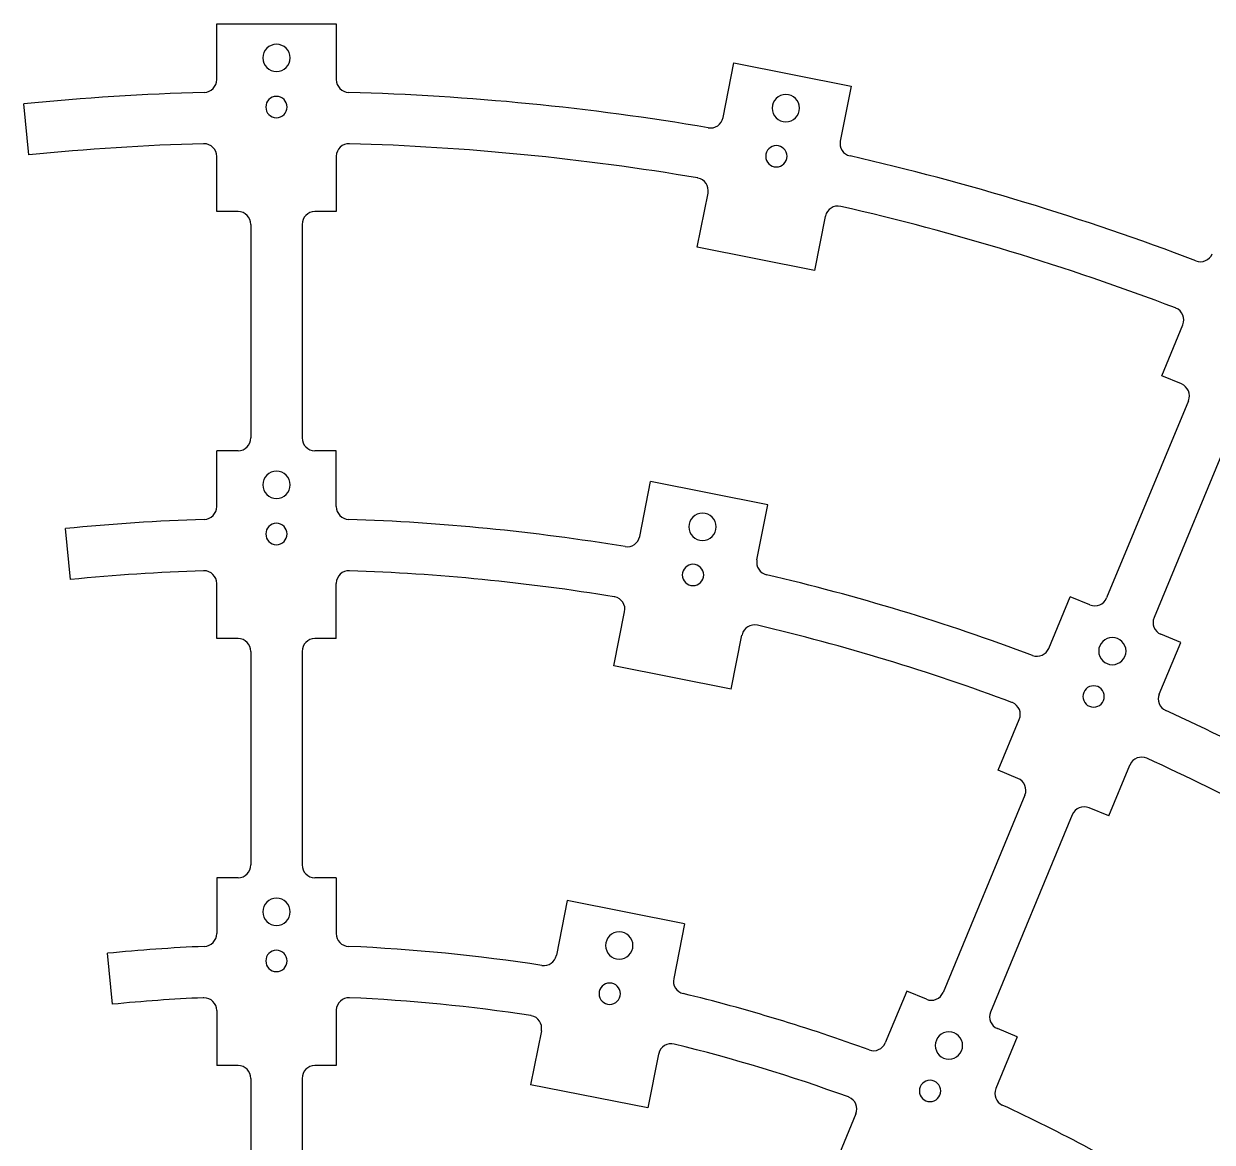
# Model space of a CAD drawing. Header units: millimetres. Extents: x -62 to 273, y 1 to 296.
# Drawn here: x -62.2 to 76.9, y 165.3 to 296.2 of the extents above; entities that cross this region are included whole.
import ezdxf

# ---------------------------------------------------------------- set-up
doc = ezdxf.new("R2010")
doc.units = ezdxf.units.MM
doc.header["$MEASUREMENT"] = 0

# ---------------------------------------------------------------- blocks, each defined once
blk = doc.blocks.new('block 2')
at = {"color": 7, "lineweight": 25, "true_color": 0xffffff}
blk.add_open_spline([(-33.91, 286.49), (-33.91, 287.18), (-33.35, 287.74), (-32.66, 287.74), (-31.97, 287.74), (-31.41, 287.18), (-31.41, 286.49), (-31.41, 285.8), (-31.97, 285.24), (-32.66, 285.24), (-33.35, 285.24), (-33.91, 285.8), (-33.91, 286.49), (-33.91, 286.49), (-33.91, 286.49), (-33.91, 286.49)], degree=3, knots=[0, 0, 0, 0, 1, 1, 1, 2, 2, 2, 3, 3, 3, 4, 4, 4, 5, 5, 5, 5], dxfattribs=at)
blk = doc.blocks.new('block 3')
at = {"color": 7, "lineweight": 25, "true_color": 0xffffff}
blk.add_open_spline([(-34.26, 292.24), (-34.26, 293.13), (-33.55, 293.84), (-32.66, 293.84), (-31.78, 293.84), (-31.06, 293.13), (-31.06, 292.24), (-31.06, 291.36), (-31.78, 290.64), (-32.66, 290.64), (-33.55, 290.64), (-34.26, 291.36), (-34.26, 292.24), (-34.26, 292.24), (-34.26, 292.24), (-34.26, 292.24)], degree=3, knots=[0, 0, 0, 0, 1, 1, 1, 2, 2, 2, 3, 3, 3, 4, 4, 4, 5, 5, 5, 5], dxfattribs=at)
blk = doc.blocks.new('block 16')
at = {"color": 7, "lineweight": 25, "true_color": 0xffffff}
blk.add_open_spline([(24.62, 280.73), (24.62, 281.42), (25.17, 281.98), (25.87, 281.98), (26.56, 281.98), (27.12, 281.42), (27.12, 280.73), (27.12, 280.04), (26.56, 279.48), (25.87, 279.48), (25.17, 279.48), (24.62, 280.04), (24.62, 280.73), (24.62, 280.73), (24.62, 280.73), (24.62, 280.73)], degree=3, knots=[0, 0, 0, 0, 1, 1, 1, 2, 2, 2, 3, 3, 3, 4, 4, 4, 5, 5, 5, 5], dxfattribs=at)
blk = doc.blocks.new('block 17')
at = {"color": 7, "lineweight": 25, "true_color": 0xffffff}
blk.add_open_spline([(25.39, 286.37), (25.39, 287.25), (26.1, 287.97), (26.99, 287.97), (27.87, 287.97), (28.59, 287.25), (28.59, 286.37), (28.59, 285.48), (27.87, 284.77), (26.99, 284.77), (26.1, 284.77), (25.39, 285.48), (25.39, 286.37), (25.39, 286.37), (25.39, 286.37), (25.39, 286.37)], degree=3, knots=[0, 0, 0, 0, 1, 1, 1, 2, 2, 2, 3, 3, 3, 4, 4, 4, 5, 5, 5, 5], dxfattribs=at)
blk = doc.blocks.new('block 18')
at = {"color": 7, "lineweight": 25, "true_color": 0xffffff}
blk.add_open_spline([(-33.91, 236.49), (-33.91, 237.18), (-33.35, 237.74), (-32.66, 237.74), (-31.97, 237.74), (-31.41, 237.18), (-31.41, 236.49), (-31.41, 235.8), (-31.97, 235.24), (-32.66, 235.24), (-33.35, 235.24), (-33.91, 235.8), (-33.91, 236.49), (-33.91, 236.49), (-33.91, 236.49), (-33.91, 236.49)], degree=3, knots=[0, 0, 0, 0, 1, 1, 1, 2, 2, 2, 3, 3, 3, 4, 4, 4, 5, 5, 5, 5], dxfattribs=at)
blk = doc.blocks.new('block 19')
at = {"color": 7, "lineweight": 25, "true_color": 0xffffff}
blk.add_open_spline([(-34.26, 242.24), (-34.26, 243.13), (-33.55, 243.84), (-32.66, 243.84), (-31.78, 243.84), (-31.06, 243.13), (-31.06, 242.24), (-31.06, 241.36), (-31.78, 240.64), (-32.66, 240.64), (-33.55, 240.64), (-34.26, 241.36), (-34.26, 242.24), (-34.26, 242.24), (-34.26, 242.24), (-34.26, 242.24)], degree=3, knots=[0, 0, 0, 0, 1, 1, 1, 2, 2, 2, 3, 3, 3, 4, 4, 4, 5, 5, 5, 5], dxfattribs=at)
blk = doc.blocks.new('block 30')
at = {"color": 7, "lineweight": 25, "true_color": 0xffffff}
blk.add_open_spline([(61.76, 217.46), (61.76, 218.15), (62.32, 218.71), (63.01, 218.71), (63.7, 218.71), (64.26, 218.15), (64.26, 217.46), (64.26, 216.77), (63.7, 216.21), (63.01, 216.21), (62.32, 216.21), (61.76, 216.77), (61.76, 217.46), (61.76, 217.46), (61.76, 217.46), (61.76, 217.46)], degree=3, knots=[0, 0, 0, 0, 1, 1, 1, 2, 2, 2, 3, 3, 3, 4, 4, 4, 5, 5, 5, 5], dxfattribs=at)
blk = doc.blocks.new('block 31')
at = {"color": 7, "lineweight": 25, "true_color": 0xffffff}
blk.add_open_spline([(63.61, 222.78), (63.61, 223.66), (64.33, 224.38), (65.21, 224.38), (66.09, 224.38), (66.81, 223.66), (66.81, 222.78), (66.81, 221.89), (66.09, 221.18), (65.21, 221.18), (64.33, 221.18), (63.61, 221.89), (63.61, 222.78), (63.61, 222.78), (63.61, 222.78), (63.61, 222.78)], degree=3, knots=[0, 0, 0, 0, 1, 1, 1, 2, 2, 2, 3, 3, 3, 4, 4, 4, 5, 5, 5, 5], dxfattribs=at)
blk = doc.blocks.new('block 32')
at = {"color": 7, "lineweight": 25, "true_color": 0xffffff}
blk.add_open_spline([(14.86, 231.69), (14.86, 232.38), (15.42, 232.94), (16.11, 232.94), (16.8, 232.94), (17.36, 232.38), (17.36, 231.69), (17.36, 231), (16.8, 230.44), (16.11, 230.44), (15.42, 230.44), (14.86, 231), (14.86, 231.69), (14.86, 231.69), (14.86, 231.69), (14.86, 231.69)], degree=3, knots=[0, 0, 0, 0, 1, 1, 1, 2, 2, 2, 3, 3, 3, 4, 4, 4, 5, 5, 5, 5], dxfattribs=at)
blk = doc.blocks.new('block 33')
at = {"color": 7, "lineweight": 25, "true_color": 0xffffff}
blk.add_open_spline([(15.63, 237.33), (15.63, 238.21), (16.35, 238.93), (17.23, 238.93), (18.12, 238.93), (18.83, 238.21), (18.83, 237.33), (18.83, 236.45), (18.12, 235.73), (17.23, 235.73), (16.35, 235.73), (15.63, 236.45), (15.63, 237.33), (15.63, 237.33), (15.63, 237.33), (15.63, 237.33)], degree=3, knots=[0, 0, 0, 0, 1, 1, 1, 2, 2, 2, 3, 3, 3, 4, 4, 4, 5, 5, 5, 5], dxfattribs=at)
blk = doc.blocks.new('block 34')
at = {"color": 7, "lineweight": 25, "true_color": 0xffffff}
blk.add_open_spline([(-33.91, 186.49), (-33.91, 187.18), (-33.35, 187.74), (-32.66, 187.74), (-31.97, 187.74), (-31.41, 187.18), (-31.41, 186.49), (-31.41, 185.8), (-31.97, 185.24), (-32.66, 185.24), (-33.35, 185.24), (-33.91, 185.8), (-33.91, 186.49), (-33.91, 186.49), (-33.91, 186.49), (-33.91, 186.49)], degree=3, knots=[0, 0, 0, 0, 1, 1, 1, 2, 2, 2, 3, 3, 3, 4, 4, 4, 5, 5, 5, 5], dxfattribs=at)
blk = doc.blocks.new('block 35')
at = {"color": 7, "lineweight": 25, "true_color": 0xffffff}
blk.add_open_spline([(-34.26, 192.24), (-34.26, 193.13), (-33.55, 193.84), (-32.66, 193.84), (-31.78, 193.84), (-31.06, 193.13), (-31.06, 192.24), (-31.06, 191.36), (-31.78, 190.64), (-32.66, 190.64), (-33.55, 190.64), (-34.26, 191.36), (-34.26, 192.24), (-34.26, 192.24), (-34.26, 192.24), (-34.26, 192.24)], degree=3, knots=[0, 0, 0, 0, 1, 1, 1, 2, 2, 2, 3, 3, 3, 4, 4, 4, 5, 5, 5, 5], dxfattribs=at)
blk = doc.blocks.new('block 46')
at = {"color": 7, "lineweight": 25, "true_color": 0xffffff}
blk.add_open_spline([(42.62, 171.27), (42.62, 171.96), (43.18, 172.52), (43.87, 172.52), (44.57, 172.52), (45.12, 171.96), (45.12, 171.27), (45.12, 170.58), (44.57, 170.02), (43.87, 170.02), (43.18, 170.02), (42.62, 170.58), (42.62, 171.27), (42.62, 171.27), (42.62, 171.27), (42.62, 171.27)], degree=3, knots=[0, 0, 0, 0, 1, 1, 1, 2, 2, 2, 3, 3, 3, 4, 4, 4, 5, 5, 5, 5], dxfattribs=at)
blk = doc.blocks.new('block 47')
at = {"color": 7, "lineweight": 25, "true_color": 0xffffff}
blk.add_open_spline([(44.48, 176.58), (44.48, 177.47), (45.19, 178.18), (46.08, 178.18), (46.96, 178.18), (47.68, 177.47), (47.68, 176.58), (47.68, 175.7), (46.96, 174.98), (46.08, 174.98), (45.19, 174.98), (44.48, 175.7), (44.48, 176.58), (44.48, 176.58), (44.48, 176.58), (44.48, 176.58)], degree=3, knots=[0, 0, 0, 0, 1, 1, 1, 2, 2, 2, 3, 3, 3, 4, 4, 4, 5, 5, 5, 5], dxfattribs=at)
blk = doc.blocks.new('block 48')
at = {"color": 7, "lineweight": 25, "true_color": 0xffffff}
blk.add_open_spline([(5.11, 182.65), (5.11, 183.34), (5.67, 183.9), (6.36, 183.9), (7.05, 183.9), (7.61, 183.34), (7.61, 182.65), (7.61, 181.96), (7.05, 181.4), (6.36, 181.4), (5.67, 181.4), (5.11, 181.96), (5.11, 182.65), (5.11, 182.65), (5.11, 182.65), (5.11, 182.65)], degree=3, knots=[0, 0, 0, 0, 1, 1, 1, 2, 2, 2, 3, 3, 3, 4, 4, 4, 5, 5, 5, 5], dxfattribs=at)
blk = doc.blocks.new('block 49')
at = {"color": 7, "lineweight": 25, "true_color": 0xffffff}
blk.add_open_spline([(5.88, 188.29), (5.88, 189.17), (6.59, 189.89), (7.48, 189.89), (8.36, 189.89), (9.08, 189.17), (9.08, 188.29), (9.08, 187.41), (8.36, 186.69), (7.48, 186.69), (6.59, 186.69), (5.88, 187.41), (5.88, 188.29), (5.88, 188.29), (5.88, 188.29), (5.88, 188.29)], degree=3, knots=[0, 0, 0, 0, 1, 1, 1, 2, 2, 2, 3, 3, 3, 4, 4, 4, 5, 5, 5, 5], dxfattribs=at)
blk = doc.blocks.new('block 60')
at = {"color": 7, "lineweight": 25, "true_color": 0xffffff}
blk.add_lwpolyline([(74.11, 252.1), (64.54, 229)], dxfattribs=at)
blk = doc.blocks.new('block 61')
at = {"color": 7, "lineweight": 25, "true_color": 0xffffff}
blk.add_lwpolyline([(73.3, 254.06), (70.99, 255.02)], dxfattribs=at)
blk = doc.blocks.new('block 62')
at = {"color": 7, "lineweight": 25, "true_color": 0xffffff}
blk.add_lwpolyline([(70.99, 255.02), (73.46, 260.99)], dxfattribs=at)
blk = doc.blocks.new('block 63')
at = {"color": 7, "lineweight": 25, "true_color": 0xffffff}
blk.add_lwpolyline([(31.6, 273.68), (30.34, 267.35)], dxfattribs=at)
blk = doc.blocks.new('block 64')
at = {"color": 7, "lineweight": 25, "true_color": 0xffffff}
blk.add_lwpolyline([(30.34, 267.35), (16.61, 270.08)], dxfattribs=at)
blk = doc.blocks.new('block 65')
at = {"color": 7, "lineweight": 25, "true_color": 0xffffff}
blk.add_lwpolyline([(16.61, 270.08), (17.87, 276.42)], dxfattribs=at)
blk = doc.blocks.new('block 66')
at = {"color": 7, "lineweight": 25, "true_color": 0xffffff}
blk.add_lwpolyline([(-25.66, 280.7), (-25.66, 274.24)], dxfattribs=at)
blk = doc.blocks.new('block 67')
at = {"color": 7, "lineweight": 25, "true_color": 0xffffff}
blk.add_lwpolyline([(-25.66, 274.24), (-28.16, 274.24)], dxfattribs=at)
blk = doc.blocks.new('block 68')
at = {"color": 7, "lineweight": 25, "true_color": 0xffffff}
blk.add_lwpolyline([(-29.66, 272.74), (-29.66, 247.74)], dxfattribs=at)
blk = doc.blocks.new('block 69')
at = {"color": 7, "lineweight": 25, "true_color": 0xffffff}
blk.add_lwpolyline([(-25.66, 246.24), (-28.16, 246.24)], dxfattribs=at)
blk = doc.blocks.new('block 70')
at = {"color": 7, "lineweight": 25, "true_color": 0xffffff}
blk.add_lwpolyline([(-25.66, 239.7), (-25.66, 246.24)], dxfattribs=at)
blk = doc.blocks.new('block 71')
at = {"color": 7, "lineweight": 25, "true_color": 0xffffff}
blk.add_lwpolyline([(9.87, 236.2), (11.15, 242.62)], dxfattribs=at)
blk = doc.blocks.new('block 72')
at = {"color": 7, "lineweight": 25, "true_color": 0xffffff}
blk.add_lwpolyline([(24.88, 239.89), (11.15, 242.62)], dxfattribs=at)
blk = doc.blocks.new('block 73')
at = {"color": 7, "lineweight": 25, "true_color": 0xffffff}
blk.add_lwpolyline([(23.6, 233.47), (24.88, 239.89)], dxfattribs=at)
blk = doc.blocks.new('block 74')
at = {"color": 7, "lineweight": 25, "true_color": 0xffffff}
blk.add_lwpolyline([(57.77, 223.1), (60.27, 229.15)], dxfattribs=at)
blk = doc.blocks.new('block 75')
at = {"color": 7, "lineweight": 25, "true_color": 0xffffff}
blk.add_lwpolyline([(62.58, 228.19), (60.27, 229.15)], dxfattribs=at)
blk = doc.blocks.new('block 76')
at = {"color": 7, "lineweight": 25, "true_color": 0xffffff}
blk.add_lwpolyline([(54.98, 205.91), (45.41, 182.81)], dxfattribs=at)
blk = doc.blocks.new('block 77')
at = {"color": 7, "lineweight": 25, "true_color": 0xffffff}
blk.add_lwpolyline([(54.16, 207.87), (51.85, 208.82)], dxfattribs=at)
blk = doc.blocks.new('block 78')
at = {"color": 7, "lineweight": 25, "true_color": 0xffffff}
blk.add_lwpolyline([(51.85, 208.82), (54.32, 214.78)], dxfattribs=at)
blk = doc.blocks.new('block 79')
at = {"color": 7, "lineweight": 25, "true_color": 0xffffff}
blk.add_lwpolyline([(20.59, 218.31), (21.84, 224.64)], dxfattribs=at)
blk = doc.blocks.new('block 80')
at = {"color": 7, "lineweight": 25, "true_color": 0xffffff}
blk.add_lwpolyline([(20.59, 218.31), (6.86, 221.04)], dxfattribs=at)
blk = doc.blocks.new('block 81')
at = {"color": 7, "lineweight": 25, "true_color": 0xffffff}
blk.add_lwpolyline([(6.86, 221.04), (8.11, 227.37)], dxfattribs=at)
blk = doc.blocks.new('block 82')
at = {"color": 7, "lineweight": 25, "true_color": 0xffffff}
blk.add_lwpolyline([(-25.66, 224.24), (-25.66, 230.69)], dxfattribs=at)
blk = doc.blocks.new('block 83')
at = {"color": 7, "lineweight": 25, "true_color": 0xffffff}
blk.add_lwpolyline([(-25.66, 224.24), (-28.16, 224.24)], dxfattribs=at)
blk = doc.blocks.new('block 84')
at = {"color": 7, "lineweight": 25, "true_color": 0xffffff}
blk.add_lwpolyline([(-29.66, 222.74), (-29.66, 197.74)], dxfattribs=at)
blk = doc.blocks.new('block 85')
at = {"color": 7, "lineweight": 25, "true_color": 0xffffff}
blk.add_lwpolyline([(-25.66, 196.24), (-28.16, 196.24)], dxfattribs=at)
blk = doc.blocks.new('block 86')
at = {"color": 7, "lineweight": 25, "true_color": 0xffffff}
blk.add_lwpolyline([(-25.66, 196.24), (-25.66, 189.69)], dxfattribs=at)
blk = doc.blocks.new('block 87')
at = {"color": 7, "lineweight": 25, "true_color": 0xffffff}
blk.add_lwpolyline([(1.39, 193.58), (0.11, 187.15)], dxfattribs=at)
blk = doc.blocks.new('block 88')
at = {"color": 7, "lineweight": 25, "true_color": 0xffffff}
blk.add_lwpolyline([(15.12, 190.85), (1.39, 193.58)], dxfattribs=at)
blk = doc.blocks.new('block 89')
at = {"color": 7, "lineweight": 25, "true_color": 0xffffff}
blk.add_lwpolyline([(15.12, 190.85), (13.85, 184.42)], dxfattribs=at)
blk = doc.blocks.new('block 90')
at = {"color": 7, "lineweight": 25, "true_color": 0xffffff}
blk.add_lwpolyline([(41.14, 182.96), (38.63, 176.9)], dxfattribs=at)
blk = doc.blocks.new('block 91')
at = {"color": 7, "lineweight": 25, "true_color": 0xffffff}
blk.add_lwpolyline([(43.45, 182), (41.14, 182.96)], dxfattribs=at)
blk = doc.blocks.new('block 94')
at = {"color": 7, "lineweight": 25, "true_color": 0xffffff}
blk.add_lwpolyline([(35.18, 168.58), (32.72, 162.63)], dxfattribs=at)
blk = doc.blocks.new('block 95')
at = {"color": 7, "lineweight": 25, "true_color": 0xffffff}
blk.add_lwpolyline([(12.09, 175.58), (10.83, 169.27)], dxfattribs=at)
blk = doc.blocks.new('block 96')
at = {"color": 7, "lineweight": 25, "true_color": 0xffffff}
blk.add_lwpolyline([(10.83, 169.27), (-2.9, 172)], dxfattribs=at)
blk = doc.blocks.new('block 97')
at = {"color": 7, "lineweight": 25, "true_color": 0xffffff}
blk.add_lwpolyline([(-1.64, 178.32), (-2.9, 172)], dxfattribs=at)
blk = doc.blocks.new('block 98')
at = {"color": 7, "lineweight": 25, "true_color": 0xffffff}
blk.add_lwpolyline([(-25.66, 180.68), (-25.66, 174.24)], dxfattribs=at)
blk = doc.blocks.new('block 99')
at = {"color": 7, "lineweight": 25, "true_color": 0xffffff}
blk.add_lwpolyline([(-25.66, 174.24), (-28.16, 174.24)], dxfattribs=at)
blk = doc.blocks.new('block 100')
at = {"color": 7, "lineweight": 25, "true_color": 0xffffff}
blk.add_lwpolyline([(-29.66, 172.74), (-29.66, 147.74)], dxfattribs=at)
blk = doc.blocks.new('block 105')
at = {"color": 7, "lineweight": 25, "true_color": 0xffffff}
blk.add_lwpolyline([(70.7, 217.75), (73.21, 223.79)], dxfattribs=at)
blk = doc.blocks.new('block 119')
at = {"color": 7, "lineweight": 25, "true_color": 0xffffff}
blk.add_lwpolyline([(79.65, 249.81), (70.09, 226.71)], dxfattribs=at)
blk = doc.blocks.new('block 120')
at = {"color": 7, "lineweight": 25, "true_color": 0xffffff}
blk.add_lwpolyline([(73.21, 223.79), (70.9, 224.75)], dxfattribs=at)
blk = doc.blocks.new('block 121')
at = {"color": 7, "lineweight": 25, "true_color": 0xffffff}
blk.add_lwpolyline([(54.07, 177.6), (51.56, 171.54)], dxfattribs=at)
blk = doc.blocks.new('block 133')
at = {"color": 7, "lineweight": 25, "true_color": 0xffffff}
blk.add_lwpolyline([(64.79, 203.47), (67.26, 209.43)], dxfattribs=at)
blk = doc.blocks.new('block 134')
at = {"color": 7, "lineweight": 25, "true_color": 0xffffff}
blk.add_lwpolyline([(64.79, 203.47), (62.48, 204.42)], dxfattribs=at)
blk = doc.blocks.new('block 135')
at = {"color": 7, "lineweight": 25, "true_color": 0xffffff}
blk.add_lwpolyline([(60.52, 203.61), (50.95, 180.51)], dxfattribs=at)
blk = doc.blocks.new('block 136')
at = {"color": 7, "lineweight": 25, "true_color": 0xffffff}
blk.add_lwpolyline([(54.07, 177.6), (51.76, 178.56)], dxfattribs=at)
blk = doc.blocks.new('block 217')
at = {"color": 7, "lineweight": 25, "true_color": 0xffffff}
blk.add_lwpolyline([(-35.66, 172.74), (-35.66, 147.74)], dxfattribs=at)
blk = doc.blocks.new('block 218')
at = {"color": 7, "lineweight": 25, "true_color": 0xffffff}
blk.add_lwpolyline([(-37.16, 174.24), (-39.66, 174.24)], dxfattribs=at)
blk = doc.blocks.new('block 219')
at = {"color": 7, "lineweight": 25, "true_color": 0xffffff}
blk.add_lwpolyline([(-39.66, 180.68), (-39.66, 174.24)], dxfattribs=at)
blk = doc.blocks.new('block 220')
at = {"color": 7, "lineweight": 25, "true_color": 0xffffff}
blk.add_lwpolyline([(-51.86, 181.42), (-52.45, 187.39)], dxfattribs=at)
blk = doc.blocks.new('block 221')
at = {"color": 7, "lineweight": 25, "true_color": 0xffffff}
blk.add_lwpolyline([(-39.66, 196.24), (-39.66, 189.69)], dxfattribs=at)
blk = doc.blocks.new('block 222')
at = {"color": 7, "lineweight": 25, "true_color": 0xffffff}
blk.add_lwpolyline([(-37.16, 196.24), (-39.66, 196.24)], dxfattribs=at)
blk = doc.blocks.new('block 223')
at = {"color": 7, "lineweight": 25, "true_color": 0xffffff}
blk.add_lwpolyline([(-35.66, 222.74), (-35.66, 197.74)], dxfattribs=at)
blk = doc.blocks.new('block 224')
at = {"color": 7, "lineweight": 25, "true_color": 0xffffff}
blk.add_lwpolyline([(-37.16, 224.24), (-39.66, 224.24)], dxfattribs=at)
blk = doc.blocks.new('block 225')
at = {"color": 7, "lineweight": 25, "true_color": 0xffffff}
blk.add_lwpolyline([(-39.66, 224.24), (-39.66, 230.69)], dxfattribs=at)
blk = doc.blocks.new('block 226')
at = {"color": 7, "lineweight": 25, "true_color": 0xffffff}
blk.add_lwpolyline([(-56.76, 231.16), (-57.35, 237.13)], dxfattribs=at)
blk = doc.blocks.new('block 227')
at = {"color": 7, "lineweight": 25, "true_color": 0xffffff}
blk.add_lwpolyline([(-39.66, 239.7), (-39.66, 246.24)], dxfattribs=at)
blk = doc.blocks.new('block 228')
at = {"color": 7, "lineweight": 25, "true_color": 0xffffff}
blk.add_lwpolyline([(-37.16, 246.24), (-39.66, 246.24)], dxfattribs=at)
blk = doc.blocks.new('block 229')
at = {"color": 7, "lineweight": 25, "true_color": 0xffffff}
blk.add_lwpolyline([(-35.66, 272.74), (-35.66, 247.74)], dxfattribs=at)
blk = doc.blocks.new('block 230')
at = {"color": 7, "lineweight": 25, "true_color": 0xffffff}
blk.add_lwpolyline([(-37.16, 274.24), (-39.66, 274.24)], dxfattribs=at)
blk = doc.blocks.new('block 231')
at = {"color": 7, "lineweight": 25, "true_color": 0xffffff}
blk.add_lwpolyline([(-39.66, 274.24), (-39.66, 280.7)], dxfattribs=at)
blk = doc.blocks.new('block 232')
at = {"color": 7, "lineweight": 25, "true_color": 0xffffff}
blk.add_lwpolyline([(-61.66, 280.9), (-62.25, 286.87)], dxfattribs=at)
blk = doc.blocks.new('block 233')
at = {"color": 7, "lineweight": 25, "true_color": 0xffffff}
blk.add_lwpolyline([(-39.66, 289.71), (-39.66, 296.24)], dxfattribs=at)
blk = doc.blocks.new('block 234')
at = {"color": 7, "lineweight": 25, "true_color": 0xffffff}
blk.add_lwpolyline([(-39.66, 296.24), (-25.66, 296.24)], dxfattribs=at)
blk = doc.blocks.new('block 235')
at = {"color": 7, "lineweight": 25, "true_color": 0xffffff}
blk.add_lwpolyline([(-25.66, 296.24), (-25.66, 289.71)], dxfattribs=at)
blk = doc.blocks.new('block 236')
at = {"color": 7, "lineweight": 25, "true_color": 0xffffff}
blk.add_lwpolyline([(19.63, 285.25), (20.9, 291.66)], dxfattribs=at)
blk = doc.blocks.new('block 237')
at = {"color": 7, "lineweight": 25, "true_color": 0xffffff}
blk.add_lwpolyline([(20.9, 291.66), (34.63, 288.93)], dxfattribs=at)
blk = doc.blocks.new('block 238')
at = {"color": 7, "lineweight": 25, "true_color": 0xffffff}
blk.add_lwpolyline([(34.63, 288.93), (33.36, 282.51)], dxfattribs=at)
blk = doc.blocks.new('block 298')
at = {"color": 7, "lineweight": 25, "true_color": 0xffffff}
blk.add_open_spline([(74.11, 252.1), (74.43, 252.87), (74.06, 253.74), (73.3, 254.06)], degree=3, dxfattribs=at)
blk = doc.blocks.new('block 299')
at = {"color": 7, "lineweight": 25, "true_color": 0xffffff}
blk.add_open_spline([(73.46, 260.99), (73.78, 261.75), (73.41, 262.63), (72.65, 262.95), (72.63, 262.95), (72.62, 262.96), (72.61, 262.96)], degree=3, knots=[0, 0, 0, 0, 1, 1, 1, 2, 2, 2, 2], dxfattribs=at)
blk = doc.blocks.new('block 300')
at = {"color": 7, "lineweight": 25, "true_color": 0xffffff}
blk.add_open_spline([(72.61, 262.96), (59.83, 267.83), (46.73, 271.8), (33.41, 274.85)], degree=3, dxfattribs=at)
blk = doc.blocks.new('block 301')
at = {"color": 7, "lineweight": 25, "true_color": 0xffffff}
blk.add_open_spline([(33.41, 274.85), (32.6, 275.04), (31.8, 274.53), (31.61, 273.73), (31.61, 273.71), (31.6, 273.7), (31.6, 273.68)], degree=3, knots=[0, 0, 0, 0, 1, 1, 1, 2, 2, 2, 2], dxfattribs=at)
blk = doc.blocks.new('block 302')
at = {"color": 7, "lineweight": 25, "true_color": 0xffffff}
blk.add_open_spline([(17.87, 276.42), (18.03, 277.23), (17.5, 278.02), (16.69, 278.18), (16.68, 278.18), (16.66, 278.18), (16.65, 278.19)], degree=3, knots=[0, 0, 0, 0, 1, 1, 1, 2, 2, 2, 2], dxfattribs=at)
blk = doc.blocks.new('block 303')
at = {"color": 7, "lineweight": 25, "true_color": 0xffffff}
blk.add_open_spline([(16.65, 278.19), (3.17, 280.47), (-10.45, 281.81), (-24.12, 282.2)], degree=3, dxfattribs=at)
blk = doc.blocks.new('block 304')
at = {"color": 7, "lineweight": 25, "true_color": 0xffffff}
blk.add_open_spline([(-24.12, 282.2), (-24.95, 282.23), (-25.64, 281.57), (-25.66, 280.75), (-25.66, 280.73), (-25.66, 280.72), (-25.66, 280.7)], degree=3, knots=[0, 0, 0, 0, 1, 1, 1, 2, 2, 2, 2], dxfattribs=at)
blk = doc.blocks.new('block 305')
at = {"color": 7, "lineweight": 25, "true_color": 0xffffff}
blk.add_open_spline([(-28.16, 274.24), (-28.99, 274.24), (-29.66, 273.57), (-29.66, 272.74)], degree=3, dxfattribs=at)
blk = doc.blocks.new('block 306')
at = {"color": 7, "lineweight": 25, "true_color": 0xffffff}
blk.add_open_spline([(-29.66, 247.74), (-29.66, 246.91), (-28.99, 246.24), (-28.16, 246.24)], degree=3, dxfattribs=at)
blk = doc.blocks.new('block 307')
at = {"color": 7, "lineweight": 25, "true_color": 0xffffff}
blk.add_open_spline([(-25.66, 239.7), (-25.66, 238.89), (-25.02, 238.23), (-24.21, 238.2)], degree=3, dxfattribs=at)
blk = doc.blocks.new('block 308')
at = {"color": 7, "lineweight": 25, "true_color": 0xffffff}
blk.add_open_spline([(8.16, 235.01), (-2.55, 236.77), (-13.37, 237.84), (-24.21, 238.2)], degree=3, dxfattribs=at)
blk = doc.blocks.new('block 309')
at = {"color": 7, "lineweight": 25, "true_color": 0xffffff}
blk.add_open_spline([(8.16, 235.01), (8.95, 234.88), (9.71, 235.41), (9.87, 236.2)], degree=3, dxfattribs=at)
blk = doc.blocks.new('block 310')
at = {"color": 7, "lineweight": 25, "true_color": 0xffffff}
blk.add_open_spline([(23.6, 233.47), (23.44, 232.68), (23.94, 231.9), (24.73, 231.72)], degree=3, dxfattribs=at)
blk = doc.blocks.new('block 311')
at = {"color": 7, "lineweight": 25, "true_color": 0xffffff}
blk.add_open_spline([(55.86, 222.27), (45.7, 226.09), (35.3, 229.24), (24.73, 231.72)], degree=3, dxfattribs=at)
blk = doc.blocks.new('block 312')
at = {"color": 7, "lineweight": 25, "true_color": 0xffffff}
blk.add_open_spline([(55.86, 222.27), (56.61, 221.99), (57.46, 222.36), (57.77, 223.1)], degree=3, dxfattribs=at)
blk = doc.blocks.new('block 313')
at = {"color": 7, "lineweight": 25, "true_color": 0xffffff}
blk.add_open_spline([(62.58, 228.19), (63.35, 227.88), (64.23, 228.24), (64.54, 229)], degree=3, dxfattribs=at)
blk = doc.blocks.new('block 314')
at = {"color": 7, "lineweight": 25, "true_color": 0xffffff}
blk.add_open_spline([(54.98, 205.91), (55.29, 206.67), (54.93, 207.55), (54.16, 207.87)], degree=3, dxfattribs=at)
blk = doc.blocks.new('block 315')
at = {"color": 7, "lineweight": 25, "true_color": 0xffffff}
blk.add_open_spline([(54.32, 214.78), (54.64, 215.55), (54.28, 216.43), (53.51, 216.74), (53.49, 216.75), (53.48, 216.76), (53.46, 216.76)], degree=3, knots=[0, 0, 0, 0, 1, 1, 1, 2, 2, 2, 2], dxfattribs=at)
blk = doc.blocks.new('block 316')
at = {"color": 7, "lineweight": 25, "true_color": 0xffffff}
blk.add_open_spline([(53.46, 216.76), (43.73, 220.4), (33.77, 223.42), (23.66, 225.8)], degree=3, dxfattribs=at)
blk = doc.blocks.new('block 317')
at = {"color": 7, "lineweight": 25, "true_color": 0xffffff}
blk.add_open_spline([(23.66, 225.8), (22.85, 225.99), (22.05, 225.49), (21.86, 224.69), (21.85, 224.67), (21.85, 224.65), (21.84, 224.64)], degree=3, knots=[0, 0, 0, 0, 1, 1, 1, 2, 2, 2, 2], dxfattribs=at)
blk = doc.blocks.new('block 318')
at = {"color": 7, "lineweight": 25, "true_color": 0xffffff}
blk.add_open_spline([(8.11, 227.37), (8.28, 228.18), (7.75, 228.97), (6.94, 229.13), (6.92, 229.13), (6.9, 229.14), (6.88, 229.14)], degree=3, knots=[0, 0, 0, 0, 1, 1, 1, 2, 2, 2, 2], dxfattribs=at)
blk = doc.blocks.new('block 319')
at = {"color": 7, "lineweight": 25, "true_color": 0xffffff}
blk.add_open_spline([(6.88, 229.14), (-3.37, 230.81), (-13.72, 231.83), (-24.11, 232.19)], degree=3, dxfattribs=at)
blk = doc.blocks.new('block 320')
at = {"color": 7, "lineweight": 25, "true_color": 0xffffff}
blk.add_open_spline([(-24.11, 232.19), (-24.94, 232.22), (-25.63, 231.57), (-25.66, 230.75), (-25.66, 230.73), (-25.66, 230.71), (-25.66, 230.69)], degree=3, knots=[0, 0, 0, 0, 1, 1, 1, 2, 2, 2, 2], dxfattribs=at)
blk = doc.blocks.new('block 321')
at = {"color": 7, "lineweight": 25, "true_color": 0xffffff}
blk.add_open_spline([(-28.16, 224.24), (-28.99, 224.24), (-29.66, 223.57), (-29.66, 222.74)], degree=3, dxfattribs=at)
blk = doc.blocks.new('block 322')
at = {"color": 7, "lineweight": 25, "true_color": 0xffffff}
blk.add_open_spline([(-29.66, 197.74), (-29.66, 196.91), (-28.99, 196.24), (-28.16, 196.24)], degree=3, dxfattribs=at)
blk = doc.blocks.new('block 323')
at = {"color": 7, "lineweight": 25, "true_color": 0xffffff}
blk.add_open_spline([(-25.66, 189.69), (-25.66, 188.88), (-25.03, 188.22), (-24.22, 188.19)], degree=3, dxfattribs=at)
blk = doc.blocks.new('block 324')
at = {"color": 7, "lineweight": 25, "true_color": 0xffffff}
blk.add_open_spline([(-1.59, 185.96), (-9.09, 187.13), (-16.64, 187.87), (-24.22, 188.19)], degree=3, dxfattribs=at)
blk = doc.blocks.new('block 325')
at = {"color": 7, "lineweight": 25, "true_color": 0xffffff}
blk.add_open_spline([(-1.59, 185.96), (-0.79, 185.84), (-0.04, 186.36), (0.11, 187.15)], degree=3, dxfattribs=at)
blk = doc.blocks.new('block 326')
at = {"color": 7, "lineweight": 25, "true_color": 0xffffff}
blk.add_open_spline([(13.85, 184.42), (13.69, 183.63), (14.18, 182.86), (14.96, 182.67)], degree=3, dxfattribs=at)
blk = doc.blocks.new('block 327')
at = {"color": 7, "lineweight": 25, "true_color": 0xffffff}
blk.add_open_spline([(36.73, 176.07), (29.6, 178.67), (22.34, 180.88), (14.96, 182.67)], degree=3, dxfattribs=at)
blk = doc.blocks.new('block 328')
at = {"color": 7, "lineweight": 25, "true_color": 0xffffff}
blk.add_open_spline([(36.73, 176.07), (37.48, 175.79), (38.32, 176.16), (38.63, 176.9)], degree=3, dxfattribs=at)
blk = doc.blocks.new('block 329')
at = {"color": 7, "lineweight": 25, "true_color": 0xffffff}
blk.add_open_spline([(43.45, 182), (44.21, 181.68), (45.09, 182.05), (45.41, 182.81)], degree=3, dxfattribs=at)
blk = doc.blocks.new('block 331')
at = {"color": 7, "lineweight": 25, "true_color": 0xffffff}
blk.add_open_spline([(35.18, 168.58), (35.5, 169.34), (35.14, 170.22), (34.37, 170.54), (34.35, 170.55), (34.33, 170.55), (34.31, 170.56)], degree=3, knots=[0, 0, 0, 0, 1, 1, 1, 2, 2, 2, 2], dxfattribs=at)
blk = doc.blocks.new('block 332')
at = {"color": 7, "lineweight": 25, "true_color": 0xffffff}
blk.add_open_spline([(34.31, 170.56), (27.63, 172.99), (20.82, 175.06), (13.92, 176.75)], degree=3, dxfattribs=at)
blk = doc.blocks.new('block 333')
at = {"color": 7, "lineweight": 25, "true_color": 0xffffff}
blk.add_open_spline([(13.92, 176.75), (13.11, 176.95), (12.3, 176.45), (12.1, 175.65), (12.1, 175.63), (12.09, 175.61), (12.09, 175.58)], degree=3, knots=[0, 0, 0, 0, 1, 1, 1, 2, 2, 2, 2], dxfattribs=at)
blk = doc.blocks.new('block 334')
at = {"color": 7, "lineweight": 25, "true_color": 0xffffff}
blk.add_open_spline([(-1.64, 178.32), (-1.48, 179.13), (-2.01, 179.92), (-2.82, 180.08), (-2.84, 180.08), (-2.86, 180.09), (-2.89, 180.09)], degree=3, knots=[0, 0, 0, 0, 1, 1, 1, 2, 2, 2, 2], dxfattribs=at)
blk = doc.blocks.new('block 335')
at = {"color": 7, "lineweight": 25, "true_color": 0xffffff}
blk.add_open_spline([(-2.89, 180.09), (-9.91, 181.17), (-16.99, 181.87), (-24.1, 182.18)], degree=3, dxfattribs=at)
blk = doc.blocks.new('block 336')
at = {"color": 7, "lineweight": 25, "true_color": 0xffffff}
blk.add_open_spline([(-24.1, 182.18), (-24.92, 182.22), (-25.62, 181.57), (-25.66, 180.75), (-25.66, 180.72), (-25.66, 180.7), (-25.66, 180.68)], degree=3, knots=[0, 0, 0, 0, 1, 1, 1, 2, 2, 2, 2], dxfattribs=at)
blk = doc.blocks.new('block 337')
at = {"color": 7, "lineweight": 25, "true_color": 0xffffff}
blk.add_open_spline([(-28.16, 174.24), (-28.99, 174.24), (-29.66, 173.57), (-29.66, 172.74)], degree=3, dxfattribs=at)
blk = doc.blocks.new('block 343')
at = {"color": 7, "lineweight": 25, "true_color": 0xffffff}
blk.add_open_spline([(70.7, 217.75), (70.39, 217), (70.73, 216.14), (71.47, 215.81)], degree=3, dxfattribs=at)
blk = doc.blocks.new('block 344')
at = {"color": 7, "lineweight": 25, "true_color": 0xffffff}
blk.add_open_spline([(100.15, 200.47), (90.93, 206.2), (81.35, 211.32), (71.47, 215.81)], degree=3, dxfattribs=at)
blk = doc.blocks.new('block 358')
at = {"color": 7, "lineweight": 25, "true_color": 0xffffff}
blk.add_open_spline([(70.09, 226.71), (69.77, 225.94), (70.13, 225.07), (70.9, 224.75)], degree=3, dxfattribs=at)
blk = doc.blocks.new('block 359')
at = {"color": 7, "lineweight": 25, "true_color": 0xffffff}
blk.add_open_spline([(51.56, 171.54), (51.26, 170.8), (51.59, 169.95), (52.32, 169.61)], degree=3, dxfattribs=at)
blk = doc.blocks.new('block 360')
at = {"color": 7, "lineweight": 25, "true_color": 0xffffff}
blk.add_open_spline([(72.38, 158.89), (65.9, 162.83), (59.2, 166.41), (52.32, 169.61)], degree=3, dxfattribs=at)
blk = doc.blocks.new('block 371')
at = {"color": 7, "lineweight": 25, "true_color": 0xffffff}
blk.add_open_spline([(96.73, 195.54), (87.89, 201.01), (78.72, 205.91), (69.26, 210.22)], degree=3, dxfattribs=at)
blk = doc.blocks.new('block 372')
at = {"color": 7, "lineweight": 25, "true_color": 0xffffff}
blk.add_open_spline([(69.26, 210.22), (68.51, 210.56), (67.62, 210.23), (67.28, 209.47), (67.27, 209.46), (67.26, 209.44), (67.26, 209.43)], degree=3, knots=[0, 0, 0, 0, 1, 1, 1, 2, 2, 2, 2], dxfattribs=at)
blk = doc.blocks.new('block 373')
at = {"color": 7, "lineweight": 25, "true_color": 0xffffff}
blk.add_open_spline([(62.48, 204.42), (61.71, 204.74), (60.84, 204.38), (60.52, 203.61)], degree=3, dxfattribs=at)
blk = doc.blocks.new('block 374')
at = {"color": 7, "lineweight": 25, "true_color": 0xffffff}
blk.add_open_spline([(50.95, 180.51), (50.63, 179.75), (51, 178.87), (51.76, 178.56)], degree=3, dxfattribs=at)
blk = doc.blocks.new('block 464')
at = {"color": 7, "lineweight": 25, "true_color": 0xffffff}
blk.add_open_spline([(-35.66, 172.74), (-35.66, 173.57), (-36.33, 174.24), (-37.16, 174.24)], degree=3, dxfattribs=at)
blk = doc.blocks.new('block 465')
at = {"color": 7, "lineweight": 25, "true_color": 0xffffff}
blk.add_open_spline([(-39.66, 180.68), (-39.66, 181.51), (-40.33, 182.18), (-41.16, 182.18), (-41.18, 182.18), (-41.21, 182.18), (-41.23, 182.18)], degree=3, knots=[0, 0, 0, 0, 1, 1, 1, 2, 2, 2, 2], dxfattribs=at)
blk = doc.blocks.new('block 466')
at = {"color": 7, "lineweight": 25, "true_color": 0xffffff}
blk.add_open_spline([(-41.23, 182.18), (-44.78, 182.02), (-48.32, 181.77), (-51.86, 181.42)], degree=3, dxfattribs=at)
blk = doc.blocks.new('block 467')
at = {"color": 7, "lineweight": 25, "true_color": 0xffffff}
blk.add_open_spline([(-41.1, 188.19), (-44.89, 188.03), (-48.67, 187.77), (-52.45, 187.39)], degree=3, dxfattribs=at)
blk = doc.blocks.new('block 468')
at = {"color": 7, "lineweight": 25, "true_color": 0xffffff}
blk.add_open_spline([(-41.1, 188.19), (-40.3, 188.22), (-39.66, 188.88), (-39.66, 189.69)], degree=3, dxfattribs=at)
blk = doc.blocks.new('block 469')
at = {"color": 7, "lineweight": 25, "true_color": 0xffffff}
blk.add_open_spline([(-37.16, 196.24), (-36.33, 196.24), (-35.66, 196.91), (-35.66, 197.74)], degree=3, dxfattribs=at)
blk = doc.blocks.new('block 470')
at = {"color": 7, "lineweight": 25, "true_color": 0xffffff}
blk.add_open_spline([(-35.66, 222.74), (-35.66, 223.57), (-36.33, 224.24), (-37.16, 224.24)], degree=3, dxfattribs=at)
blk = doc.blocks.new('block 471')
at = {"color": 7, "lineweight": 25, "true_color": 0xffffff}
blk.add_open_spline([(-39.66, 230.69), (-39.66, 231.52), (-40.33, 232.19), (-41.16, 232.19), (-41.18, 232.19), (-41.2, 232.19), (-41.21, 232.19)], degree=3, knots=[0, 0, 0, 0, 1, 1, 1, 2, 2, 2, 2], dxfattribs=at)
blk = doc.blocks.new('block 472')
at = {"color": 7, "lineweight": 25, "true_color": 0xffffff}
blk.add_open_spline([(-41.21, 232.19), (-46.41, 232.01), (-51.59, 231.67), (-56.76, 231.16)], degree=3, dxfattribs=at)
blk = doc.blocks.new('block 473')
at = {"color": 7, "lineweight": 25, "true_color": 0xffffff}
blk.add_open_spline([(-41.11, 238.2), (-46.53, 238.02), (-51.95, 237.66), (-57.35, 237.13)], degree=3, dxfattribs=at)
blk = doc.blocks.new('block 474')
at = {"color": 7, "lineweight": 25, "true_color": 0xffffff}
blk.add_open_spline([(-41.11, 238.2), (-40.3, 238.23), (-39.66, 238.89), (-39.66, 239.7)], degree=3, dxfattribs=at)
blk = doc.blocks.new('block 475')
at = {"color": 7, "lineweight": 25, "true_color": 0xffffff}
blk.add_open_spline([(-37.16, 246.24), (-36.33, 246.24), (-35.66, 246.91), (-35.66, 247.74)], degree=3, dxfattribs=at)
blk = doc.blocks.new('block 476')
at = {"color": 7, "lineweight": 25, "true_color": 0xffffff}
blk.add_open_spline([(-35.66, 272.74), (-35.66, 273.57), (-36.33, 274.24), (-37.16, 274.24)], degree=3, dxfattribs=at)
blk = doc.blocks.new('block 477')
at = {"color": 7, "lineweight": 25, "true_color": 0xffffff}
blk.add_open_spline([(-39.66, 280.7), (-39.66, 281.53), (-40.33, 282.2), (-41.16, 282.2), (-41.18, 282.2), (-41.19, 282.2), (-41.21, 282.2)], degree=3, knots=[0, 0, 0, 0, 1, 1, 1, 2, 2, 2, 2], dxfattribs=at)
blk = doc.blocks.new('block 478')
at = {"color": 7, "lineweight": 25, "true_color": 0xffffff}
blk.add_open_spline([(-41.21, 282.2), (-48.04, 282), (-54.86, 281.57), (-61.66, 280.9)], degree=3, dxfattribs=at)
blk = doc.blocks.new('block 479')
at = {"color": 7, "lineweight": 25, "true_color": 0xffffff}
blk.add_open_spline([(-41.12, 288.21), (-48.18, 288.01), (-55.22, 287.56), (-62.25, 286.87)], degree=3, dxfattribs=at)
blk = doc.blocks.new('block 480')
at = {"color": 7, "lineweight": 25, "true_color": 0xffffff}
blk.add_open_spline([(-41.12, 288.21), (-40.31, 288.23), (-39.66, 288.89), (-39.66, 289.71)], degree=3, dxfattribs=at)
blk = doc.blocks.new('block 481')
at = {"color": 7, "lineweight": 25, "true_color": 0xffffff}
blk.add_open_spline([(-25.66, 289.71), (-25.66, 288.89), (-25.02, 288.23), (-24.2, 288.21)], degree=3, dxfattribs=at)
blk = doc.blocks.new('block 482')
at = {"color": 7, "lineweight": 25, "true_color": 0xffffff}
blk.add_open_spline([(17.9, 284.06), (3.98, 286.43), (-10.09, 287.81), (-24.2, 288.21)], degree=3, dxfattribs=at)
blk = doc.blocks.new('block 483')
at = {"color": 7, "lineweight": 25, "true_color": 0xffffff}
blk.add_open_spline([(17.9, 284.06), (18.7, 283.92), (19.47, 284.45), (19.63, 285.25)], degree=3, dxfattribs=at)
blk = doc.blocks.new('block 484')
at = {"color": 7, "lineweight": 25, "true_color": 0xffffff}
blk.add_open_spline([(33.36, 282.51), (33.2, 281.72), (33.7, 280.94), (34.5, 280.76)], degree=3, dxfattribs=at)
blk = doc.blocks.new('block 485')
at = {"color": 7, "lineweight": 25, "true_color": 0xffffff}
blk.add_open_spline([(74.98, 268.48), (61.79, 273.51), (48.26, 277.62), (34.5, 280.76)], degree=3, dxfattribs=at)
blk = doc.blocks.new('block 486')
at = {"color": 7, "lineweight": 25, "true_color": 0xffffff}
blk.add_open_spline([(74.98, 268.48), (75.74, 268.19), (76.59, 268.55), (76.91, 269.3)], degree=3, dxfattribs=at)

msp = doc.modelspace()

# ---------------------------------------------------------------- block references
for name in ['block 233', 'block 234', 'block 235', 'block 3', 'block 236', 'block 237', 'block 480', 'block 481', 'block 479', 'block 482', 'block 238', 'block 232', 'block 2', 'block 17', 'block 483', 'block 484', 'block 478', 'block 477', 'block 304', 'block 303', 'block 16', 'block 231', 'block 66', 'block 485', 'block 302', 'block 65', 'block 230', 'block 476', 'block 305', 'block 67', 'block 301', 'block 300', 'block 229', 'block 68', 'block 63', 'block 64', 'block 486', 'block 299', 'block 62', 'block 61', 'block 298', 'block 60', 'block 119', 'block 475', 'block 306', 'block 227', 'block 228', 'block 69', 'block 70', 'block 19', 'block 71', 'block 72', 'block 474', 'block 307', 'block 73', 'block 473', 'block 308', 'block 33', 'block 226', 'block 18', 'block 309', 'block 32', 'block 310', 'block 472', 'block 471', 'block 320', 'block 319', 'block 311', 'block 225', 'block 82', 'block 318', 'block 74', 'block 75', 'block 313', 'block 81', 'block 317', 'block 316', 'block 358', 'block 224', 'block 470', 'block 321', 'block 83', 'block 79', 'block 31', 'block 120', 'block 223', 'block 84', 'block 312', 'block 105', 'block 80', 'block 30', 'block 343', 'block 315', 'block 344', 'block 78', 'block 372', 'block 371', 'block 77', 'block 133', 'block 314', 'block 76', 'block 373', 'block 135', 'block 134', 'block 469', 'block 322', 'block 221', 'block 222', 'block 85', 'block 86', 'block 35', 'block 87', 'block 88', 'block 89', 'block 468', 'block 323', 'block 49', 'block 467', 'block 324', 'block 220', 'block 34', 'block 325', 'block 48', 'block 326', 'block 327', 'block 90', 'block 91', 'block 329', 'block 466', 'block 465', 'block 336', 'block 335', 'block 219', 'block 98', 'block 334', 'block 374', 'block 97', 'block 47', 'block 136', 'block 333', 'block 332', 'block 328', 'block 121', 'block 95', 'block 218', 'block 464', 'block 337', 'block 99', 'block 217', 'block 100', 'block 96', 'block 46', 'block 359', 'block 331', 'block 94', 'block 360']:
    msp.add_blockref(name, (0, 0))

doc.saveas('drawing.dxf')
